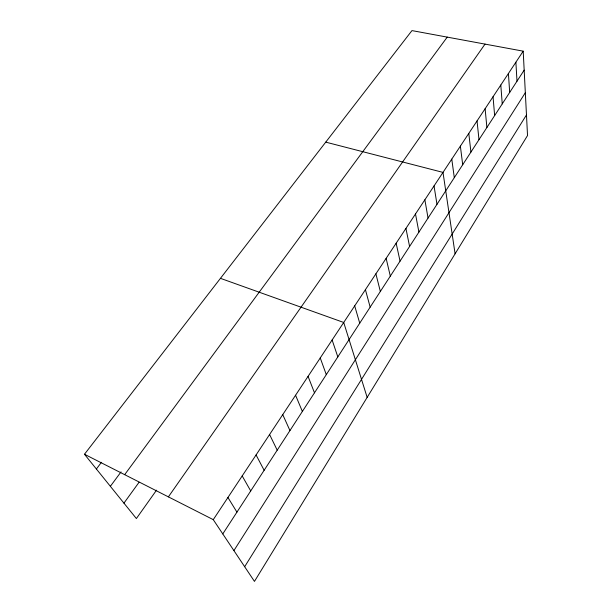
<?xml version="1.0" encoding="UTF-8"?>
<svg xmlns="http://www.w3.org/2000/svg" width="612" height="612" viewBox="0 0 612 612"><rect width="100%" height="100%" fill="white"/><g stroke="black" fill="none" stroke-linecap="round" stroke-linejoin="round"><path stroke-width="0.92" d="M244.662 566.704L526.473 114.926M233.906 550.593L525.333 92.718M222.783 533.916L524.17 70.143M523.199 51.163L527.529 135.527L254.462 581.4L213.267 519.657L523.199 51.163L411.96 30.6L84.471 454.257L136.384 518.548L156.527 490.166M168.384 496.868L485.018 44.102M123.938 503.141L139.077 482.248M124.664 474.667L447.234 37.118M110.367 486.318L121.038 471.906M96.382 468.999L101.447 462.312M325.745 142.137L442.996 172.393L455.091 253.812M220.458 278.345L343.714 322.47L367.154 397.387M84.471 454.257L213.267 519.657M227.932 497.495L236.936 512.137M242.191 475.937L250.713 490.939M256.076 454.953L264.132 470.284M269.586 434.52L277.205 450.172M282.752 414.63L289.95 430.565M295.573 395.245L302.366 411.455M308.065 376.357L314.476 392.82M320.244 357.943L326.295 374.643M332.125 339.989L337.816 356.903M354.692 305.878L359.734 323.174M365.418 289.667L370.161 307.14M375.89 273.824L380.35 291.457M386.134 258.348L390.311 276.127M396.14 243.216L400.057 261.133M405.932 228.421L409.589 246.46M415.502 213.955L418.914 232.109M424.866 199.803L428.048 218.063M434.03 185.949L436.983 204.309M451.778 159.12L454.303 177.656M460.369 146.13L462.703 164.735M468.792 133.401L470.926 152.074M477.039 120.931L478.989 139.666M485.117 108.714L486.892 127.51M493.043 96.742L494.641 115.584M500.8 85.007L502.238 103.895M508.411 73.509L509.689 92.427M515.878 62.225L517.002 81.182"/></g></svg>
